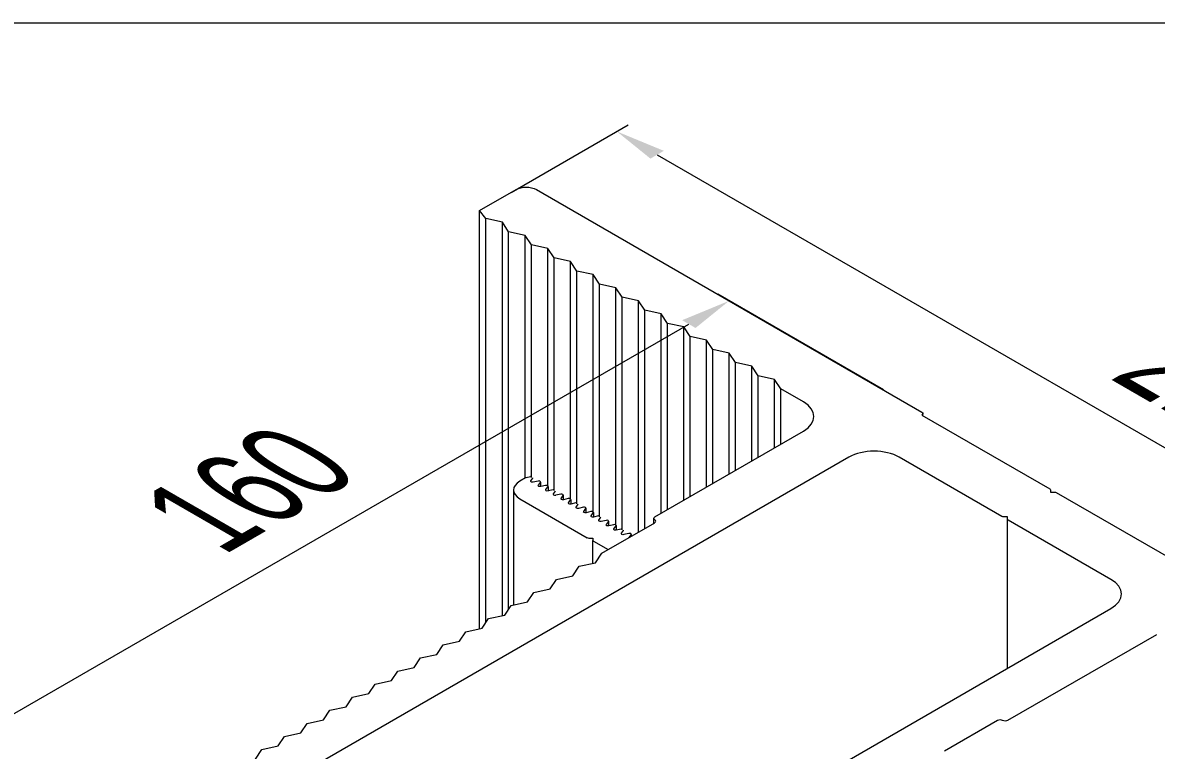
# Model space of a CAD drawing. Extents: x -37 to 4620, y -49 to 348.
# Drawn here: x 1565.16 to 1590.61, y 160.59 to 176.93 of the extents above; entities that cross this region are included whole.
import ezdxf

# ---------------------------------------------------------------- set-up
doc = ezdxf.new("R2010")
doc.units = 0
doc.header["$LTSCALE"] = 5
for name, color, linetype, lineweight in [('4', 160, 'CONTINUOUS', 18), ('PV-B6A89', 7, 'CONTINUOUS', 15), ('Рамки', 1, 'CONTINUOUS', 15)]:
    doc.layers.add(name, color=color, linetype=linetype, lineweight=lineweight)
doc.styles.add('18', font='russ.shx', dxfattribs={"width": 0.7, "height": 18})

msp = doc.modelspace()

# ---------------------------------------------------------------- linework, layer by layer
at = {"layer": '4', "extrusion": (0, 0.816497, 0.57735)}
for p, q in [((1576.126, 173.12, 40.759), (1578.752, 174.636, 38.614)), ((1579.403, 173.967, 39.561), (1601.35, 161.295, 57.481)), ((1563.822, 160.758, 58.241), (1580.114, 170.164, 44.938))]:
    msp.add_line(p, q, dxfattribs=at)
for points in [[(-1579.554, -68.289, 164.884), (-1579.252, -67.987, 164.884), (-1578.498, -69.043, 164.884)], [(-1579.963, -61.703, 164.884), (-1580.265, -61.401, 164.884), (-1581.019, -62.457, 164.884)]]:
    msp.add_solid(points, dxfattribs=at)
at = {"layer": 'PV-B6A89', "extrusion": (0, 0.816497, 0.57735)}
for p, q in [((1575.418, 172.711, 55.723), (1576.239, 173.185, 55.723)), ((1576.692, 173.185, 55.723), (1585.347, 168.188, 55.723)), ((1575.56, 172.532, 55.723), (1575.418, 172.711, 55.723)), ((1575.418, 163.326, 55.723), (1575.418, 172.711, 55.723)), ((1575.928, 172.45, 55.723), (1575.56, 172.532, 55.723)), ((1575.56, 163.466, 55.723), (1575.56, 172.532, 55.723)), ((1576.07, 172.238, 55.723), (1575.928, 172.45, 55.723)), ((1575.928, 163.62, 55.723), (1575.928, 172.45, 55.723)), ((1576.437, 172.156, 55.723), (1576.07, 172.238, 55.723)), ((1576.07, 163.76, 55.723), (1576.07, 172.238, 55.723)), ((1576.579, 171.944, 55.723), (1576.437, 172.156, 55.723)), ((1576.437, 166.702, 55.723), (1576.437, 172.156, 55.723)), ((1576.946, 171.862, 55.723), (1576.579, 171.944, 55.723)), ((1576.579, 166.719, 55.723), (1576.579, 171.944, 55.723)), ((1576.946, 166.535, 55.723), (1576.946, 171.862, 55.723)), ((1577.088, 171.65, 55.723), (1576.946, 171.862, 55.723)), ((1577.088, 166.425, 55.723), (1577.088, 171.65, 55.723)), ((1577.455, 171.569, 55.723), (1577.088, 171.65, 55.723)), ((1577.455, 166.241, 55.723), (1577.455, 171.569, 55.723)), ((1577.597, 171.356, 55.723), (1577.455, 171.569, 55.723)), ((1577.597, 166.131, 55.723), (1577.597, 171.356, 55.723)), ((1577.965, 171.275, 55.723), (1577.597, 171.356, 55.723)), ((1577.965, 165.947, 55.723), (1577.965, 171.275, 55.723)), ((1578.106, 171.062, 55.723), (1577.965, 171.275, 55.723)), ((1578.106, 165.837, 55.723), (1578.106, 171.062, 55.723)), ((1578.474, 170.981, 55.723), (1578.106, 171.062, 55.723)), ((1578.474, 165.653, 55.723), (1578.474, 170.981, 55.723)), ((1578.615, 170.768, 55.723), (1578.474, 170.981, 55.723)), ((1578.615, 165.543, 55.723), (1578.615, 170.768, 55.723)), ((1578.983, 170.687, 55.723), (1578.615, 170.768, 55.723)), ((1584.484, 168.686, 47.028), (1580.765, 170.834, 43.992)), ((1578.983, 165.494, 55.723), (1578.983, 170.687, 55.723)), ((1579.124, 170.474, 55.723), (1578.983, 170.687, 55.723)), ((1579.124, 165.575, 55.723), (1579.124, 170.474, 55.723)), ((1579.492, 170.393, 55.723), (1579.124, 170.474, 55.723)), ((1579.492, 165.918, 55.723), (1579.492, 170.393, 55.723)), ((1579.633, 170.18, 55.723), (1579.492, 170.393, 55.723)), ((1579.633, 166, 55.723), (1579.633, 170.18, 55.723)), ((1580.001, 170.099, 55.723), (1579.633, 170.18, 55.723)), ((1580.001, 166.212, 55.723), (1580.001, 170.099, 55.723)), ((1580.142, 169.887, 55.723), (1580.001, 170.099, 55.723)), ((1580.142, 166.294, 55.723), (1580.142, 169.887, 55.723)), ((1580.51, 169.805, 55.723), (1580.142, 169.887, 55.723)), ((1580.652, 169.593, 55.723), (1580.51, 169.805, 55.723)), ((1580.51, 166.506, 55.723), (1580.51, 169.805, 55.723)), ((1581.019, 169.511, 55.723), (1580.652, 169.593, 55.723)), ((1580.652, 166.588, 55.723), (1580.652, 169.593, 55.723)), ((1581.161, 169.299, 55.723), (1581.019, 169.511, 55.723)), ((1581.019, 166.8, 55.723), (1581.019, 169.511, 55.723)), ((1581.528, 169.217, 55.723), (1581.161, 169.299, 55.723)), ((1581.161, 166.882, 55.723), (1581.161, 169.299, 55.723)), ((1581.67, 169.005, 55.723), (1581.528, 169.217, 55.723)), ((1581.528, 167.094, 55.723), (1581.528, 169.217, 55.723)), ((1582.037, 168.923, 55.723), (1581.67, 169.005, 55.723)), ((1581.67, 167.176, 55.723), (1581.67, 169.005, 55.723)), ((1582.179, 168.711, 55.723), (1582.037, 168.923, 55.723)), ((1582.037, 167.388, 55.723), (1582.037, 168.923, 55.723)), ((1582.688, 168.417, 55.723), (1582.179, 168.711, 55.723)), ((1582.179, 167.47, 55.723), (1582.179, 168.711, 55.723)), ((1585.347, 168.123, 55.723), (1588.218, 166.465, 55.723)), ((1585.37, 168.109, 55.723), (1585.37, 168.156, 55.723)), ((1579.35, 165.837, 55.723), (1582.688, 167.764, 55.723)), ((1583.706, 167.176, 55.723), (1567.641, 157.9, 55.723)), ((1587.143, 165.845, 55.723), (1584.838, 167.176, 55.723)), ((1576.45, 166.71, 55.723), (1576.321, 166.635, 55.723)), ((1576.56, 166.738, 55.723), (1576.466, 166.716, 55.723)), ((1576.567, 166.644, 55.723), (1576.612, 166.708, 55.723)), ((1576.18, 166.439, 55.723), (1576.18, 163.857, 55.723)), ((1576.73, 166.64, 55.723), (1576.619, 166.614, 55.723)), ((1576.736, 166.546, 55.723), (1576.782, 166.61, 55.723)), ((1576.785, 166.619, 55.723), (1576.785, 166.515, 55.723)), ((1576.9, 166.542, 55.723), (1576.789, 166.516, 55.723)), ((1576.906, 166.448, 55.723), (1576.952, 166.512, 55.723)), ((1576.955, 166.521, 55.723), (1576.955, 166.417, 55.723)), ((1577.069, 166.444, 55.723), (1576.958, 166.418, 55.723)), ((1588.232, 166.446, 55.723), (1588.232, 166.392, 55.723)), ((1576.321, 166.243, 55.723), (1577.834, 165.369, 55.723)), ((1577.076, 166.35, 55.723), (1577.122, 166.414, 55.723)), ((1577.239, 166.346, 55.723), (1577.128, 166.32, 55.723)), ((1577.246, 166.252, 55.723), (1577.291, 166.316, 55.723)), ((1577.294, 166.325, 55.723), (1577.294, 166.221, 55.723)), ((1577.409, 166.248, 55.723), (1577.298, 166.222, 55.723)), ((1577.415, 166.154, 55.723), (1577.461, 166.218, 55.723)), ((1577.464, 166.227, 55.723), (1577.464, 166.123, 55.723)), ((1588.232, 166.392, 55.723), (1588.325, 166.392, 55.723)), ((1588.359, 166.384, 55.723), (1591.23, 164.726, 55.723)), ((1577.578, 166.15, 55.723), (1577.468, 166.124, 55.723)), ((1577.585, 166.056, 55.723), (1577.631, 166.12, 55.723)), ((1577.748, 166.052, 55.723), (1577.637, 166.026, 55.723)), ((1577.755, 165.958, 55.723), (1577.8, 166.022, 55.723)), ((1577.803, 166.031, 55.723), (1577.803, 165.927, 55.723)), ((1577.918, 165.954, 55.723), (1577.807, 165.928, 55.723)), ((1577.924, 165.86, 55.723), (1577.97, 165.924, 55.723)), ((1577.973, 165.933, 55.723), (1577.973, 165.829, 55.723)), ((1578.088, 165.856, 55.723), (1577.977, 165.83, 55.723)), ((1578.094, 165.762, 55.723), (1578.14, 165.826, 55.723)), ((1578.257, 165.758, 55.723), (1578.146, 165.732, 55.723)), ((1578.163, 165.02, 55.723), (1579.35, 165.706, 55.723)), ((1578.264, 165.664, 55.723), (1578.31, 165.728, 55.723)), ((1578.313, 165.737, 55.723), (1578.313, 165.633, 55.723)), ((1578.427, 165.66, 55.723), (1578.316, 165.634, 55.723)), ((1579.327, 165.693, 55.723), (1579.327, 165.804, 55.723)), ((1587.27, 165.837, 55.723), (1587.177, 165.837, 55.723)), ((1587.27, 165.783, 55.723), (1587.27, 165.837, 55.723)), ((1587.27, 162.44, 55.723), (1587.27, 165.783, 55.723)), ((1589.589, 164.432, 55.723), (1587.284, 165.763, 55.723)), ((1578.434, 165.566, 55.723), (1578.479, 165.63, 55.723)), ((1578.482, 165.639, 55.723), (1578.482, 165.535, 55.723)), ((1578.597, 165.562, 55.723), (1578.486, 165.536, 55.723)), ((1578.603, 165.468, 55.723), (1578.649, 165.532, 55.723)), ((1578.766, 165.464, 55.723), (1578.655, 165.438, 55.723)), ((1578.776, 165.374, 55.723), (1578.819, 165.434, 55.723)), ((1578.822, 165.443, 55.723), (1578.822, 165.401, 55.723)), ((1577.868, 165.361, 55.723), (1577.961, 165.361, 55.723)), ((1577.961, 165.361, 55.723), (1577.961, 165.307, 55.723)), ((1577.961, 164.795, 55.723), (1577.961, 165.307, 55.723)), ((1577.975, 165.288, 55.723), (1578.301, 165.1, 55.723)), ((1578.021, 164.808, 55.723), (1578.163, 165.02, 55.723)), ((1577.512, 164.514, 55.723), (1577.653, 164.726, 55.723)), ((1577.653, 164.726, 55.723), (1578.021, 164.808, 55.723)), ((1577.003, 164.22, 55.723), (1577.144, 164.432, 55.723)), ((1577.144, 164.432, 55.723), (1577.512, 164.514, 55.723)), ((1576.494, 163.926, 55.723), (1576.635, 164.138, 55.723)), ((1576.635, 164.138, 55.723), (1577.003, 164.22, 55.723)), ((1576.126, 163.844, 55.723), (1576.494, 163.926, 55.723)), ((1573.524, 154.504, 55.723), (1589.589, 163.779, 55.723)), ((1575.617, 163.551, 55.723), (1575.985, 163.632, 55.723)), ((1575.985, 163.632, 55.723), (1576.126, 163.844, 55.723)), ((1575.476, 163.338, 55.723), (1575.617, 163.551, 55.723)), ((1574.966, 163.044, 55.723), (1575.108, 163.257, 55.723)), ((1575.108, 163.257, 55.723), (1575.476, 163.338, 55.723)), ((1590.608, 163.191, 55.723), (1587.27, 161.264, 55.723)), ((1574.457, 162.75, 55.723), (1574.599, 162.963, 55.723)), ((1574.599, 162.963, 55.723), (1574.966, 163.044, 55.723)), ((1573.948, 162.456, 55.723), (1574.09, 162.669, 55.723)), ((1574.09, 162.669, 55.723), (1574.457, 162.75, 55.723)), ((1573.439, 162.162, 55.723), (1573.58, 162.375, 55.723)), ((1573.58, 162.375, 55.723), (1573.948, 162.456, 55.723)), ((1573.071, 162.081, 55.723), (1573.439, 162.162, 55.723)), ((1572.562, 161.787, 55.723), (1572.93, 161.869, 55.723)), ((1572.93, 161.869, 55.723), (1573.071, 162.081, 55.723)), ((1572.421, 161.575, 55.723), (1572.562, 161.787, 55.723)), ((1571.912, 161.281, 55.723), (1572.053, 161.493, 55.723)), ((1572.053, 161.493, 55.723), (1572.421, 161.575, 55.723)), ((1571.403, 160.987, 55.723), (1571.544, 161.199, 55.723)), ((1571.544, 161.199, 55.723), (1571.912, 161.281, 55.723)), ((1587.044, 161.264, 55.723), (1585.856, 160.578, 55.723)), ((1570.893, 160.693, 55.723), (1571.035, 160.905, 55.723)), ((1571.035, 160.905, 55.723), (1571.403, 160.987, 55.723)), ((1570.384, 160.399, 55.723), (1570.526, 160.611, 55.723)), ((1570.526, 160.611, 55.723), (1570.893, 160.693, 55.723))]:
    msp.add_line(p, q, dxfattribs=at)
at = {"layer": 'PV-B6A89', "extrusion": (-1.5e-15, -3e-16, -1)}
msp.add_ellipse((1576.465, 173.055, 55.723), major_axis=(0.32, 0), ratio=0.57735, start_param=-2.356194, end_param=-0.785398, dxfattribs=at)
at = {"layer": 'PV-B6A89'}
for centre, major_axis, start_param, end_param in [((1582.122, 168.09, 55.723), (0.8, 0), -0.785398, 0.785398), ((1584.272, 166.849, 55.723), (-0.8, 0), -2.356194, -0.785398), ((1576.484, 166.69, 55.723), (-0.048, 0), -1.180189, -0.785398), ((1576.575, 166.717, 55.723), (-0.04, 0), -1.305332, -1.180189), ((1576.575, 166.717, 55.723), (0.04, 0), -0.390607, -0.265464), ((1576.66, 166.439, 55.723), (-0.48, 0), -0.785398, 0.785398), ((1576.745, 166.619, 55.723), (0.04, 0), -0.390607, 1.961403), ((1576.915, 166.521, 55.723), (0.04, 0), -0.390607, 1.961403), ((1577.085, 166.423, 55.723), (-0.04, 0), -1.305332, -1.180189), ((1577.085, 166.423, 55.723), (0.04, 0), -0.390607, -0.265464), ((1577.254, 166.325, 55.723), (0.04, 0), -0.390607, 1.961403), ((1577.424, 166.227, 55.723), (0.04, 0), -0.390607, 1.961403), ((1577.594, 166.129, 55.723), (-0.04, 0), -1.305332, -1.180189), ((1577.594, 166.129, 55.723), (0.04, 0), -0.390607, -0.265464), ((1577.763, 166.031, 55.723), (0.04, 0), -0.390607, 1.961403), ((1577.933, 165.933, 55.723), (0.04, 0), -0.390607, 1.961403), ((1578.103, 165.835, 55.723), (-0.04, 0), -1.305332, -1.180189), ((1578.103, 165.835, 55.723), (0.04, 0), -0.390607, -0.265464), ((1578.273, 165.737, 55.723), (0.04, 0), -0.390607, 1.961403), ((1578.442, 165.639, 55.723), (0.04, 0), -0.390607, 1.961403), ((1579.294, 165.739, 55.723), (0.08, 0), -0.785398, 0.785398), ((1578.612, 165.541, 55.723), (-0.04, 0), -1.305332, -1.180189), ((1578.612, 165.541, 55.723), (0.04, 0), -0.390607, -0.265464), ((1578.782, 165.443, 55.723), (0.04, 0), -0.390607, 1.961403), ((1577.868, 165.389, 55.723), (0.048, 0), -2.356194, -1.570796), ((1578.009, 165.307, 55.723), (-0.048, 0), 0, 0.785398), ((1589.024, 164.106, 55.723), (0.8, 0), -0.785398, 0.785398), ((1587.1, 161.232, 55.723), (-0.08, 0), -2.356194, -0.785398)]:
    msp.add_ellipse(centre, major_axis=major_axis, ratio=0.57735, start_param=start_param, end_param=end_param, dxfattribs=at)
at = {"layer": 'PV-B6A89', "extrusion": (-1.5e-15, 1e-16, -1)}
msp.add_ellipse((1585.29, 168.156, 55.723), major_axis=(0.08, 0), ratio=0.57735, start_param=-0.785398, end_param=0.785398, dxfattribs=at)
at = {"layer": 'PV-B6A89', "extrusion": (-1.5e-15, 0, -1)}
for centre in [(1576.604, 166.635, 55.723), (1576.773, 166.537, 55.723)]:
    msp.add_ellipse(centre, major_axis=(-0.04, 0), ratio=0.57735, start_param=-1.961403, end_param=0.390607, dxfattribs=at)
at = {"layer": 'PV-B6A89', "extrusion": (-1.3e-15, 2e-16, -1)}
for centre in [(1576.943, 166.439, 55.723), (1577.113, 166.341, 55.723), (1577.283, 166.243, 55.723), (1577.452, 166.145, 55.723), (1577.622, 166.047, 55.723), (1577.792, 165.949, 55.723), (1577.961, 165.851, 55.723), (1578.131, 165.753, 55.723)]:
    msp.add_ellipse(centre, major_axis=(-0.04, 0), ratio=0.57735, start_param=-1.961403, end_param=0.390607, dxfattribs=at)
at = {"layer": 'PV-B6A89', "extrusion": (-1.5e-15, 3e-16, -1)}
msp.add_ellipse((1588.184, 166.446, 55.723), major_axis=(0.048, 0), ratio=0.57735, start_param=-0.785398, end_param=0, dxfattribs=at)
at = {"layer": 'PV-B6A89', "extrusion": (-1.4e-15, 0, -1)}
msp.add_ellipse((1588.325, 166.364, 55.723), major_axis=(0.048, 0), ratio=0.57735, start_param=-1.570796, end_param=-0.785398, dxfattribs=at)
at = {"layer": 'PV-B6A89', "extrusion": (-1.3e-15, -2e-16, -1)}
msp.add_ellipse((1578.301, 165.655, 55.723), major_axis=(-0.04, 0), ratio=0.57735, start_param=-1.961403, end_param=0.390607, dxfattribs=at)
at = {"layer": 'PV-B6A89', "extrusion": (-1.6e-15, 0, -1)}
msp.add_ellipse((1579.407, 165.804, 55.723), major_axis=(-0.08, 0), ratio=0.57735, start_param=-0.785398, end_param=0.785398, dxfattribs=at)
at = {"layer": 'PV-B6A89', "extrusion": (-1.4e-15, -2e-16, -1)}
msp.add_ellipse((1587.177, 165.864, 55.723), major_axis=(-0.048, 0), ratio=0.57735, start_param=-1.570796, end_param=-0.785398, dxfattribs=at)
at = {"layer": 'PV-B6A89', "extrusion": (-1.4e-15, 2e-16, -1)}
msp.add_ellipse((1587.318, 165.783, 55.723), major_axis=(-0.048, 0), ratio=0.57735, start_param=-0.785398, end_param=0, dxfattribs=at)
at = {"layer": 'PV-B6A89', "extrusion": (-1.5e-15, -1e-16, -1)}
for centre in [(1578.471, 165.557, 55.723), (1578.64, 165.459, 55.723)]:
    msp.add_ellipse(centre, major_axis=(-0.04, 0), ratio=0.57735, start_param=-1.961403, end_param=0.390607, dxfattribs=at)
at = {"layer": 'PV-B6A89', "extrusion": (-1.6e-15, -2e-16, -1)}
msp.add_ellipse((1587.214, 161.297, 55.723), major_axis=(-0.08, 0), ratio=0.57735, start_param=-2.356194, end_param=-0.785398, dxfattribs=at)
at = {"layer": 'Рамки', "linetype": 'Continuous'}
msp.add_line((1495, 176.931), (1659.803, 176.931), dxfattribs=at)

# ---------------------------------------------------------------- texts
at = {"layer": '4', "extrusion": (0, 0.816497, 0.57735), "char_height": 2.88, "attachment_point": 5, "style": '18'}
for s, insert, text_direction in [('210', (1592.103, 168.628, 47.112), (0.707107, -0.408248, 0.57735)), ('160', (1570.242, 166.458, 50.18), (0.707107, 0.408248, -0.57735))]:
    msp.add_mtext(s, dxfattribs=dict(at, insert=insert, text_direction=text_direction))

doc.saveas('drawing.dxf')
